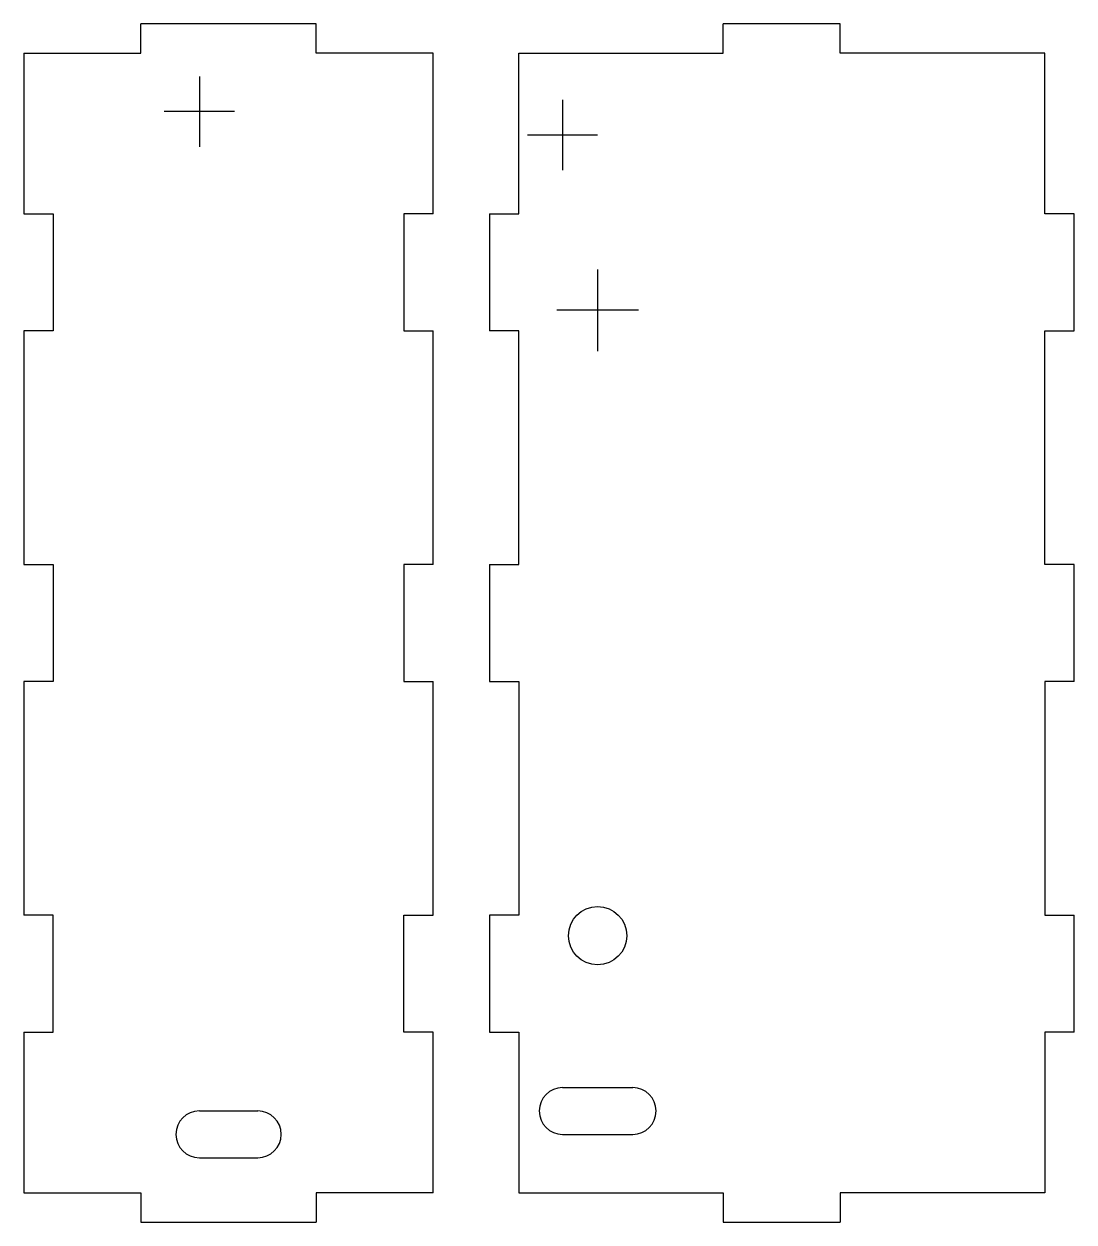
# Model space of a CAD drawing. Header units: millimetres. Extents: x 72 to 252, y 2 to 208.
import ezdxf

# ---------------------------------------------------------------- set-up
doc = ezdxf.new("R2010")
doc.units = ezdxf.units.MM
doc.layers.add('View', color=7, linetype='CONTINUOUS')
doc.layers.add('View003', color=7, linetype='CONTINUOUS')

msp = doc.modelspace()

# ---------------------------------------------------------------- linework, layer by layer
at = {"layer": 'View'}
for p, q in [((92.43, 202.5), (92.43, 207.5)), ((122.43, 207.5), (92.43, 207.5)), ((122.43, 202.5), (122.43, 207.5)), ((72.43, 202.5), (72.43, 175)), ((72.43, 202.5), (92.43, 202.5)), ((142.43, 202.5), (122.43, 202.5)), ((142.43, 175), (142.43, 202.5)), ((102.43, 198.5), (102.43, 186.5)), ((108.43, 192.5), (96.43, 192.5)), ((72.43, 175), (77.43, 175)), ((77.43, 175), (77.43, 155)), ((137.43, 175), (137.43, 155)), ((142.43, 175), (137.43, 175)), ((72.43, 155), (72.43, 115)), ((77.43, 155), (72.43, 155)), ((137.43, 155), (142.43, 155)), ((142.43, 115), (142.43, 155)), ((72.43, 115), (77.43, 115)), ((77.43, 115), (77.43, 95)), ((137.43, 115), (137.43, 95)), ((142.43, 115), (137.43, 115)), ((72.43, 95), (72.43, 55)), ((77.43, 95), (72.43, 95)), ((137.43, 95), (142.43, 95)), ((142.43, 55), (142.43, 95)), ((77.43, 55), (72.43, 55)), ((77.43, 35), (77.43, 55)), ((137.43, 35), (137.43, 55)), ((137.43, 55), (142.43, 55)), ((72.43, 35), (72.43, 7.5)), ((72.43, 35), (77.43, 35)), ((142.43, 35), (137.43, 35)), ((142.43, 7.5), (142.43, 35)), ((102.43, 21.5), (112.43, 21.5)), ((102.43, 13.5), (112.43, 13.5)), ((72.43, 7.5), (92.43, 7.5)), ((92.43, 7.5), (92.43, 2.5)), ((122.43, 7.5), (122.43, 2.5)), ((142.43, 7.5), (122.43, 7.5)), ((92.43, 2.5), (122.43, 2.5))]:
    msp.add_line(p, q, dxfattribs=at)
for centre, start, end in [((102.43, 17.5), 90, -90), ((112.43, 17.5), -90, 90)]:
    msp.add_arc(centre, 4, start, end, dxfattribs=at)
at = {"layer": 'View003'}
for p, q in [((192.07, 202.5), (192.07, 207.5)), ((212.07, 207.5), (192.07, 207.5)), ((212.07, 202.5), (212.07, 207.5)), ((157.07, 175), (157.07, 202.5)), ((157.07, 202.5), (192.07, 202.5)), ((247.07, 202.5), (212.07, 202.5)), ((247.07, 175), (247.07, 202.5)), ((164.57, 194.5), (164.57, 182.5)), ((170.57, 188.5), (158.57, 188.5)), ((152.07, 175), (152.07, 155)), ((152.07, 175), (157.07, 175)), ((252.07, 175), (247.07, 175)), ((252.07, 155), (252.07, 175)), ((170.57, 165.5), (170.57, 151.5)), ((177.57, 158.5), (163.57, 158.5)), ((157.07, 155), (152.07, 155)), ((157.07, 115), (157.07, 155)), ((247.07, 155), (252.07, 155)), ((247.07, 115), (247.07, 155)), ((152.07, 115), (157.07, 115)), ((152.07, 115), (152.07, 95)), ((252.07, 115), (247.07, 115)), ((252.07, 95), (252.07, 115)), ((152.07, 95), (157.07, 95)), ((157.07, 95), (157.07, 55)), ((252.07, 95), (247.07, 95)), ((247.07, 95), (247.07, 55)), ((157.07, 55), (152.07, 55)), ((152.07, 55), (152.07, 35)), ((247.07, 55), (252.07, 55)), ((252.07, 35), (252.07, 55)), ((152.07, 35), (157.07, 35)), ((157.07, 35), (157.07, 7.5)), ((247.07, 35), (247.07, 7.5)), ((252.07, 35), (247.07, 35)), ((164.57, 25.5), (176.57, 25.5)), ((164.57, 17.5), (176.57, 17.5)), ((157.07, 7.5), (192.07, 7.5)), ((192.07, 7.5), (192.07, 2.5)), ((212.07, 7.5), (212.07, 2.5)), ((247.07, 7.5), (212.07, 7.5)), ((192.07, 2.5), (212.07, 2.5))]:
    msp.add_line(p, q, dxfattribs=at)
msp.add_circle((170.57, 51.5), 5, dxfattribs=at)
for centre, start, end in [((164.57, 21.5), 90, -90), ((176.57, 21.5), -90, 90)]:
    msp.add_arc(centre, 4, start, end, dxfattribs=at)

doc.saveas('drawing.dxf')
